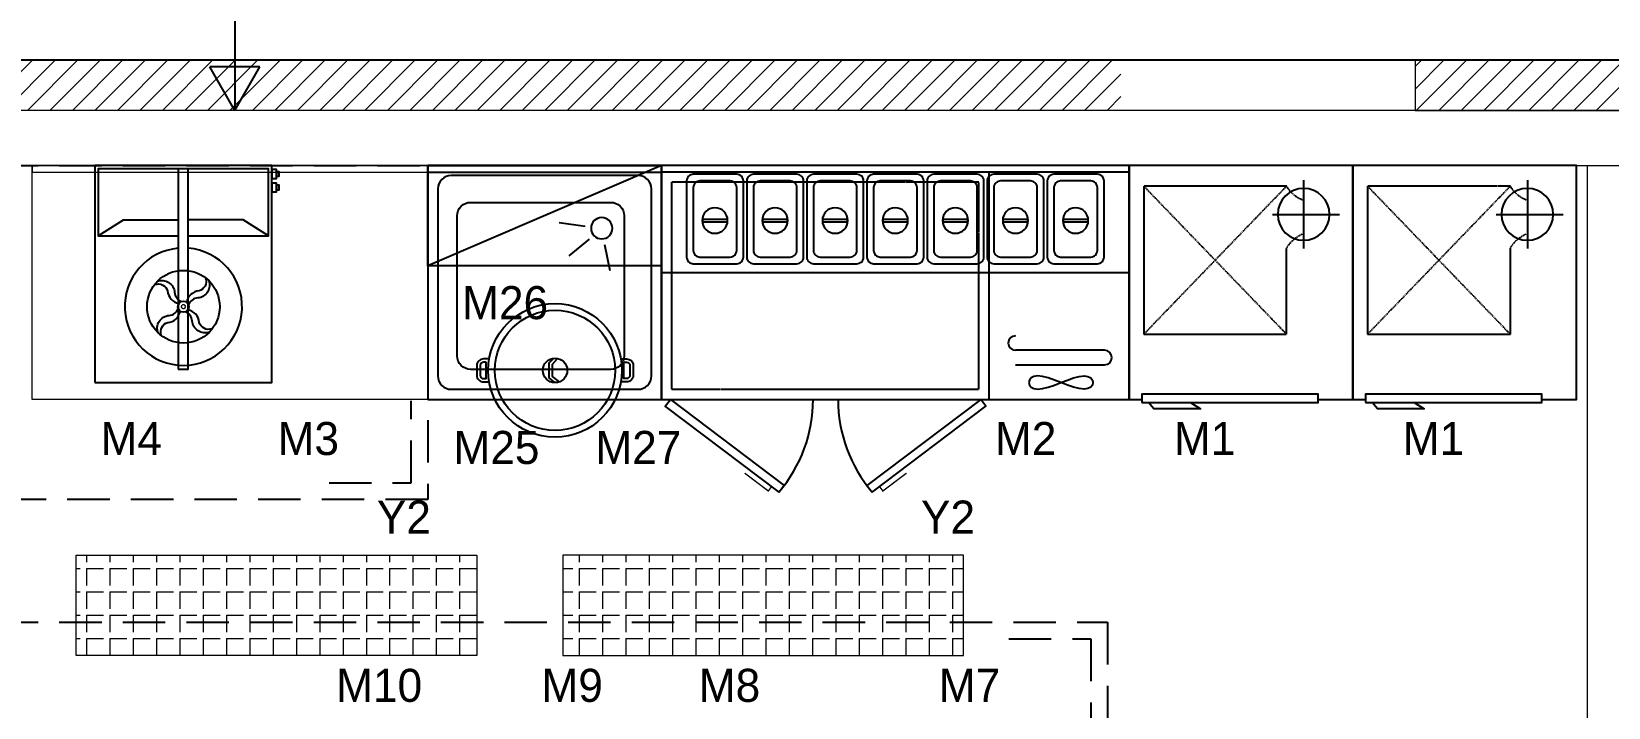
# Model space of a CAD drawing. Header units: centimetres. Extents: x -72470 to -43129, y -18750 to -16337.
# Drawn here: x -62826.5 to -62354.3, y -16963.2 to -16760.8 of the extents above; entities that cross this region are included whole.
import ezdxf
from ezdxf.enums import TextEntityAlignment as Align

# ---------------------------------------------------------------- set-up
doc = ezdxf.new("R2010")
doc.units = ezdxf.units.CM
doc.header["$MEASUREMENT"] = 0
for name, pattern in [('Dashed', [0.005644, 0.002822, -0.002822]), ('DUZ', [0]), ('HIDDENX2', [19.05, 12.7, -6.35])]:
    doc.linetypes.add(name, pattern=pattern)
doc.layers.get('0').update_dxf_attribs({"linetype": 'DUZ', "lineweight": 0})
for name, color, linetype in [('002 Çizgi', 7, 'Continuous'), ('11-021_3001-BLOK_B_ZEMIN_KAT$0$2DPOZ DUVAR', 144, 'Continuous'), ('CIHAZ', 2, 'Continuous'), ('Kıtc-002 Çizgi', 7, 'Continuous'), ('S2000-002 Çizgi', 7, 'Continuous')]:
    doc.layers.add(name, color=color, linetype=linetype)
doc.layers.add('11-021_3001-BLOK_B_ZEMIN_KAT$0$2DALANNET', color=1, linetype='Continuous', plot=False)
doc.layers.add('TEFRIS', color=30, linetype='Continuous', lineweight=9)
doc.styles.add('11-021_3001-BLOK_B_ZEMIN_KAT$0$ARIAL', font='arial.ttf', dxfattribs={"width": 0.8})
doc.styles.add('11-021_3001-BLOK_B_ZEMIN_KAT$0$yazi', font='calibri.ttf', dxfattribs={"width": 0.6})
doc.styles.add('TAKSİM', font='GOTHIC.TTF', dxfattribs={"height": 20})

# ---------------------------------------------------------------- blocks, each defined once
blk = doc.blocks.new('*U16')
for p, q in [((-3.64, 0), (-12.3, 5)), ((-12.3, 5), (-12.3, -5)), ((-78.6, 0), (-28.6, 0)), ((-28.6, 0), (-3.64, 0)), ((-3.64, 0), (-12.3, -5))]:
    blk.add_line(p, q)
blk.add_lwpolyline([(-78.6, 0), (-28.6, 0), (-28.6, 20), (-78.6, 20)], close=True)
at = {"style": '11-021_3001-BLOK_B_ZEMIN_KAT$0$yazi'}
blk.add_attdef('DUVARTIPI', text='', height=9, dxfattribs=at).set_placement((-52.63, 8.31), align=Align.MIDDLE_CENTER)
blk = doc.blocks.new('A$C5569020A')
at = {"layer": 'S2000-002 Çizgi'}
for points in [[(0, 0), (53, 0), (53, 65), (0, 65)], [(25, 4), (28, 4), (28, 64), (25, 64)], [(53, 61.12), (54.47, 61.12), (54.47, 63.79), (53, 63.79)], [(54.47, 61.79), (55.2, 61.79), (55.2, 63.12), (54.47, 63.12)], [(53, 57.09), (54.47, 57.09), (54.47, 59.76), (53, 59.76)], [(54.47, 57.75), (55.2, 57.75), (55.2, 59.09), (54.47, 59.09)]]:
    blk.add_lwpolyline(points, close=True, dxfattribs=at)
for points in [[(28, 44), (52, 44), (52, 64), (1, 64), (1, 44), (25, 44)], [(1, 44), (8.58, 48.72), (25, 48.72)], [(52, 44), (44.42, 48.72), (28, 48.72)]]:
    blk.add_lwpolyline(points, dxfattribs=at)
for points in [[(18.07, 29.39, -0.42543), (21.82, 27.44, 0.337252), (25.14, 23.72, -0.475845)], [(18.75, 30.33, -0.499875), (23.93, 27.05, 0.298072), (26.02, 24.27, 0.325205)], [(33.2, 31.22, -0.42543), (31.25, 27.47, 0.337252), (27.53, 24.15, -0.475845)], [(34.14, 30.54, -0.499875), (30.86, 25.36, 0.298072), (28.08, 23.28, 0.325205)], [(18.97, 14.94, -0.499875), (22.25, 20.12, 0.298072), (25.02, 22.21, 0.325205)], [(19.9, 14.26, -0.42543), (21.86, 18.01, 0.337252), (25.58, 21.33, -0.475845)], [(34.35, 15.15, -0.499875), (29.18, 18.44, 0.298072), (27.09, 21.21, 0.325205)], [(35.03, 16.09, -0.42543), (31.28, 18.05, 0.337252), (27.96, 21.76, -0.475845)]]:
    blk.add_lwpolyline(points, format="xyb", dxfattribs=at)
at = {"layer": 'S2000-002 Çizgi', "const_width": 0.396}
blk.add_lwpolyline([(26.14, 22.32, 1), (26.97, 23.17, 1)], format="xyb", close=True, dxfattribs=at)
at = {"layer": 'S2000-002 Çizgi'}
for radius in [10.88, 1.64]:
    blk.add_circle((26.55, 22.74), radius, dxfattribs=at)
blk.add_arc((26.55, 22.74), 17.57, 95.0717, 85.2752, dxfattribs=at)
blk = doc.blocks.new('A$C5B5611F4')
at = {"layer": 'CIHAZ', "color": 1}
for p, q in [((14.73, 68.47), (14.73, 47.92)), ((24.09, 58.19), (3.98, 58.19))]:
    blk.add_line(p, q, dxfattribs=at)
at = {"layer": 'CIHAZ', "color": 5, "linetype": 'Dashed'}
for p, q in [((19.82, 66.66), (62.62, 22.28)), ((62.62, 66.66), (19.82, 22.28))]:
    blk.add_line(p, q, dxfattribs=at)
at = {"layer": 'CIHAZ', "color": 5}
for points in [[(63.2, 1.82), (10.36, 1.82), (10.36, 4.32), (63.2, 4.32)], [(61.2, 1.82), (48.6, 1.82), (45.6, 0), (59.6, 0)]]:
    blk.add_lwpolyline(points, close=True, dxfattribs=at)
at = {"layer": 'CIHAZ', "color": 1}
blk.add_circle((14.73, 58.19), 7.76, dxfattribs=at)
at = {"layer": 'S2000-002 Çizgi', "linetype": 'Dashed'}
for p, q in [((19.82, 66.66), (62.62, 66.66)), ((62.62, 66.66), (62.62, 22.28)), ((19.82, 22.28), (19.82, 48.05)), ((62.62, 22.28), (19.82, 22.28))]:
    blk.add_line(p, q, dxfattribs=at)
at = {"layer": 'S2000-002 Çizgi'}
blk.add_lwpolyline([(10.36, 2.81), (0, 2.81), (0, 72.81), (67, 72.81), (67, 2.81), (63.2, 2.81)], dxfattribs=at)
at = {"layer": 'S2000-002 Çizgi', "linetype": 'Dashed'}
for centre, radius, start, end in [((11.6, 71.22), 9.4, 291.2079, 330.9566), ((11, 43.02), 10.16, 29.6907, 66.7752)]:
    blk.add_arc(centre, radius, start, end, dxfattribs=at)
blk = doc.blocks.new('A$C01E77913')
at = {"layer": 'S2000-002 Çizgi'}
for points in [[(2, 26.8), (15, 26.8, -0.414214), (17, 24.8), (17, 2, -0.414214), (15, 0), (2, 0, -0.414214), (0, 2), (0, 24.8, -0.414214)], [(4, 24.8), (13, 24.8, -0.414214), (15, 22.8), (15, 4, -0.414214), (13, 2), (4, 2, -0.414214), (2, 4), (2, 22.8, -0.414214)]]:
    blk.add_lwpolyline(points, format="xyb", close=True, dxfattribs=at)
blk.add_lwpolyline([(4.71, 14.27), (12.21, 14.27), (12.21, 13.52), (4.71, 13.52)], close=True, dxfattribs=at)
blk.add_circle((8.46, 13.87), 3.82, dxfattribs=at)
blk = doc.blocks.new('A$C6C637BAC')
at = {"layer": '002 Çizgi', "color": 7}
for p, q in [((2, 140), (2, 0)), ((55.32, 132.67), (55.32, 106)), ((59.66, 106), (59.66, 132.67)), ((62.97, 126.56), (63.14, 127.7)), ((63.14, 127.7), (63.6, 128.52)), ((63.6, 128.52), (64.24, 129.01)), ((64.24, 129.01), (64.97, 129.17)), ((64.97, 129.17), (65.71, 129.01)), ((65.71, 129.01), (66.35, 128.52)), ((66.35, 128.52), (66.8, 127.7)), ((66.8, 127.7), (66.97, 126.56)), ((63.14, 125.1), (62.97, 126.56)), ((63.6, 123.4), (63.14, 125.1)), ((64.24, 121.54), (63.6, 123.4)), ((66.35, 123.4), (65.71, 121.54)), ((66.8, 125.1), (66.35, 123.4)), ((66.97, 126.56), (66.8, 125.1)), ((64.97, 119.59), (64.24, 121.54)), ((64.97, 119.59), (64.24, 117.64)), ((65.71, 121.54), (64.97, 119.59)), ((65.71, 117.64), (64.97, 119.59)), ((63.14, 114.07), (62.97, 112.62)), ((63.6, 115.78), (63.14, 114.07)), ((64.24, 117.64), (63.6, 115.78)), ((66.35, 115.78), (65.71, 117.64)), ((66.8, 114.07), (66.35, 115.78)), ((66.97, 112.62), (66.8, 114.07)), ((62.97, 112.62), (63.14, 111.47)), ((63.14, 111.47), (63.6, 110.66)), ((63.6, 110.66), (64.24, 110.17)), ((64.24, 110.17), (64.97, 110)), ((64.97, 110), (65.71, 110.17)), ((65.71, 110.17), (66.35, 110.66)), ((66.35, 110.66), (66.8, 111.47)), ((66.8, 111.47), (66.97, 112.62))]:
    blk.add_line(p, q, dxfattribs=at)
for points in [[(70, 140), (0, 140), (0, 0), (70, 0)], [(32, 0), (32, 140), (0, 140), (0, 0)], [(97.82, 63.04), (72.05, 97.15), (70, 95.6), (95.77, 61.49)], [(97.82, 35.2), (72.05, 1.09), (70, 2.64), (95.77, 36.75)]]:
    blk.add_lwpolyline(points, close=True, dxfattribs=at)
blk.add_lwpolyline([(2, 98), (70, 98)], dxfattribs=at)
at = {"layer": '002 Çizgi', "color": 7, "linetype": 'Dashed'}
blk.add_lwpolyline([(5, 95), (5, 3), (67, 3), (67, 95)], close=True, dxfattribs=at)
at = {"layer": '002 Çizgi', "color": 7, "const_width": 0.427}
for points in [[(96.12, 65.28), (97.44, 66.28), (93.18, 71.91), (92.09, 73.36)], [(96.12, 32.96), (97.44, 31.96), (93.18, 26.33), (92.09, 24.89)]]:
    blk.add_lwpolyline(points, dxfattribs=at)
at = {"layer": '002 Çizgi', "color": 7}
for centre, radius, start, end in [((57.49, 132.67), 2.17, 0, 180), ((53.15, 106), 2.17, 180, 0), ((70, 95.6), 42.75, 270, 310.5092), ((70, 2.64), 42.75, 49.4908, 90)]:
    blk.add_arc(centre, radius, start, end, dxfattribs=at)
at = {"layer": '002 Çizgi', "color": 7, "xscale": -1, "rotation": 270}
for p in [(2.6, 115.51), (2.6, 97.51), (2.6, 79.51), (2.6, 61.51), (2.6, 43.51), (2.6, 25.51), (2.6, 7.51)]:
    blk.add_blockref('A$C01E77913', p, dxfattribs=at)
blk = doc.blocks.new('A$C66347C28')
at = {"layer": 'S2000-002 Çizgi'}
for p, q in [((22.86, 51.75), (30.68, 52.86)), ((22.86, 51.75), (30.68, 52.86)), ((21.63, 47.94), (27.73, 42.93)), ((21.63, 47.94), (27.73, 42.93)), ((17.11, 46.34), (15.52, 38.61))]:
    blk.add_line(p, q, dxfattribs=at)
for points in [[(70, 0), (0, 0), (0, 70), (70, 70)], [(70, 68), (0, 68), (0, 70), (70, 70)], [(70, 0), (0, 0), (0, 70), (70, 70)], [(70, 68), (0, 68), (0, 70), (70, 70)]]:
    blk.add_lwpolyline(points, close=True, dxfattribs=at)
for points in [[(63, 3), (7, 3, -0.414214), (3, 7), (3, 63, -0.414214), (7, 67), (63, 67, -0.414214), (67, 63), (67, 7, -0.414214)], [(63, 3), (7, 3, -0.414214), (3, 7), (3, 63, -0.414214), (7, 67), (63, 67, -0.414214), (67, 63), (67, 7, -0.414214)], [(15.21, 8.98), (57.21, 8.98, 0.414214), (61.21, 12.98), (61.21, 54.98, 0.414214), (57.21, 58.98), (15.21, 58.98, 0.414214), (11.21, 54.98), (11.21, 12.98, 0.414214)], [(15.21, 8.98), (57.21, 8.98, 0.414214), (61.21, 12.98), (61.21, 54.98, 0.414214), (57.21, 58.98), (15.21, 58.98, 0.414214), (11.21, 54.98), (11.21, 12.98, 0.414214)]]:
    blk.add_lwpolyline(points, format="xyb", close=True, dxfattribs=at)
blk.add_circle((17.92, 51.24), 3.19, dxfattribs=at)
blk.add_circle((17.92, 51.24), 3.19, dxfattribs=at)
blk = doc.blocks.new('A$C53E03B34')
at = {"layer": 'Kıtc-002 Çizgi'}
for points in [[(23.49, 23.65), (25.16, 22.26), (25.16, 17.69), (23.76, 16.35)], [(22.08, 23.4), (24.16, 21.79), (24.16, 18.12), (22.75, 16.4)]]:
    blk.add_lwpolyline(points, dxfattribs=at)
for points in [[(3.74, 16.55), (2, 16.55, -0.414214), (0, 18.55), (0, 21.45, -0.414214), (2, 23.45), (3.74, 23.45)], [(43.14, 16.55), (44.87, 16.55, 0.414214), (46.87, 18.55), (46.87, 21.45, 0.414214), (44.87, 23.45), (43.14, 23.45)]]:
    blk.add_lwpolyline(points, format="xyb", dxfattribs=at)
for points in [[(2.83, 17.55), (2, 17.55, -0.414214), (1, 18.55), (1, 21.45, -0.414214), (2, 22.45), (2.83, 22.45)], [(44.05, 17.55), (44.87, 17.55, 0.414214), (45.87, 18.55), (45.87, 21.45, 0.414214), (44.87, 22.45), (44.05, 22.45)]]:
    blk.add_lwpolyline(points, format="xyb", close=True, dxfattribs=at)
for radius in [20, 18, 3.66]:
    blk.add_circle((23.44, 20), radius, dxfattribs=at)

msp = doc.modelspace()

# ---------------------------------------------------------------- hatches: boundary and pattern name
h = msp.add_hatch()
h.set_pattern_fill('ANGLE', color=256, angle=270)
h.set_pattern_definition([(270, (-68544.776, -14930.879), (6.985, 1e-14), [5.08, -1.905]), (360, (-68544.776, -14930.879), (-1e-14, 6.985), [5.08, -1.905])])
h.paths.add_polyline_path([(-62813.18, -16947.65), (-62813.18, -16917.65), (-62693.18, -16917.65), (-62693.18, -16947.65)])
h = msp.add_hatch()
h.set_pattern_fill('ANGLE', color=256, angle=270)
h.set_pattern_definition([(270, (-68592.776, -14930.879), (6.985, 1e-14), [5.08, -1.905]), (360, (-68592.776, -14930.879), (-1e-14, 6.985), [5.08, -1.905])])
h.paths.add_polyline_path([(-62547.45, -16947.65), (-62547.45, -16917.65), (-62667.45, -16917.65), (-62667.45, -16947.65)])
at = {"layer": 'TEFRIS', "linetype": 'Continuous'}
h = msp.add_hatch(dxfattribs=at)
h.set_pattern_fill('ANSI31', color=0, scale=1.5)
h.set_pattern_definition([(45, (-56902.8123, -18059.437), (-3.367596, 3.367596), [])])
h.paths.add_polyline_path([(-63485.31, -16784.44), (-62500.31, -16784.44), (-62500.31, -16769.44), (-63485.31, -16769.44)])
h = msp.add_hatch(dxfattribs=at)
h.set_pattern_fill('ANSI31', color=0, scale=1.5)
h.set_pattern_definition([(45, (-56924.7104, -18059.4572), (-3.367596, 3.367596), [])])
h.paths.add_polyline_path([(-62377.21, -16784.46), (-62335.61, -16784.44), (-62335.61, -16769.44), (-62412.21, -16769.46), (-62412.21, -16784.46), (-62392.21, -16784.46)])

# ---------------------------------------------------------------- linework, layer by layer
for points in [[(-62693.18, -16917.65), (-62693.18, -16947.65), (-62813.18, -16947.65), (-62813.18, -16917.65)], [(-62667.45, -16917.65), (-62667.45, -16947.65), (-62547.45, -16947.65), (-62547.45, -16917.65)]]:
    msp.add_lwpolyline(points, close=True)
at = {"layer": '11-021_3001-BLOK_B_ZEMIN_KAT$0$2DALANNET'}
msp.add_lwpolyline([(-64702.81, -16579.44), (-63822.81, -16579.44), (-63822.81, -16514.44), (-63672.81, -16514.44), (-63672.81, -16579.45), (-59732.81, -16579.44), (-59732.81, -16609.44), (-58590.31, -16609.44), (-58590.31, -18059.5), (-58810.11, -18059.5), (-58810.11, -16769.44), (-64702.81, -16769.44)], close=True, dxfattribs=at)
at = {"layer": 'S2000-002 Çizgi'}
msp.add_line((-62637.86, -16800.96), (-62707.86, -16830.96), dxfattribs=at)
at = {"layer": 'S2000-002 Çizgi', "linetype": 'HIDDENX2'}
for points in [[(-62856.32, -16800.96), (-62707.86, -16800.96), (-62707.86, -16900.96), (-62856.32, -16900.96)], [(-62856.32, -16937.65), (-62504.32, -16937.65), (-62504.32, -17137.65), (-62856.32, -17137.65)]]:
    msp.add_lwpolyline(points, close=True, dxfattribs=at)
at = {"layer": 'S2000-002 Çizgi'}
msp.add_lwpolyline([(-62707.86, -16830.96), (-62707.86, -16800.96), (-62637.86, -16800.96), (-62637.86, -16830.96)], close=True, dxfattribs=at)
at = {"layer": 'S2000-002 Çizgi', "linetype": 'HIDDENX2'}
for points in [[(-62737.44, -16895.96), (-62712.86, -16895.96), (-62712.86, -16871.38)], [(-62533.9, -16942.65), (-62509.32, -16942.65), (-62509.32, -16967.23)]]:
    msp.add_lwpolyline(points, dxfattribs=at)
at = {"layer": 'TEFRIS', "color": 0, "linetype": 'Continuous'}
msp.add_line((-62360.58, -17304.18), (-62360.58, -16800.96), dxfattribs=at)
for points in [[(-62522.21, -16769.46), (-63485.31, -16769.44)], [(-62335.61, -16784.44), (-62335.61, -16769.44), (-62412.21, -16769.46), (-62412.21, -16784.46), (-62335.61, -16784.44)], [(-61782.96, -16800.94), (-61102.81, -16800.94), (-61102.81, -16784.44), (-63025.86, -16784.44), (-63025.86, -16800.94), (-61887.26, -16800.94)]]:
    msp.add_lwpolyline(points, dxfattribs=at)
for points in [[(-62826.32, -16800.96), (-62707.86, -16800.96), (-62707.86, -16870.96), (-62826.32, -16870.96)], [(-62826.32, -16802.96), (-62707.86, -16802.96), (-62707.86, -16800.96), (-62826.32, -16800.96)], [(-62826.32, -16800.96), (-62707.86, -16800.96), (-62707.86, -16870.96), (-62826.32, -16870.96)]]:
    msp.add_lwpolyline(points, close=True, dxfattribs=at)
msp.add_spline([(-63715.5, -16879.11), (-63561.64, -16710.21), (-63110.91, -16710.21), (-62885.55, -16686.39), (-62456.49, -16714.54), (-62263.63, -16753.52), (-62059.31, -16702.06), (-61826.96, -16738.36), (-61784.12, -16939.39), (-61661.14, -16985.6)], degree=3, dxfattribs=at)

# ---------------------------------------------------------------- block references
at = {"layer": '11-021_3001-BLOK_B_ZEMIN_KAT$0$2DPOZ DUVAR'}
ref = msp.add_blockref('*U16', (-62765.62, -16789.9), dxfattribs=dict(at, xscale=1.5, yscale=1.5, zscale=1.5, rotation=270))
ref.add_attrib('DUVARTIPI', 'DB-22', dxfattribs={"layer": '0', "height": 13.5, "rotation": 90, "style": '11-021_3001-BLOK_B_ZEMIN_KAT$0$ARIAL', "width": 0.8}).set_placement((-62750.38, -16711.44), align=Align.MIDDLE_CENTER)
at = {"layer": 'S2000-002 Çizgi'}
msp.add_blockref('A$C5569020A', (-62807.6, -16865.96), dxfattribs=at)
at = {"layer": 'S2000-002 Çizgi', "xscale": -1}
for p in [(-62430.86, -16873.77), (-62363.86, -16873.77)]:
    msp.add_blockref('A$C5B5611F4', p, dxfattribs=at)
at = {"layer": 'S2000-002 Çizgi', "rotation": 180}
msp.add_blockref('A$C53E03B34', (-62646.32, -16842.3), dxfattribs=at)
at = {"layer": 'TEFRIS', "color": 0, "linetype": 'Continuous', "xscale": -1}
msp.add_blockref('A$C66347C28', (-62637.86, -16870.96), dxfattribs=at)
at = {"layer": 'TEFRIS', "color": 0, "linetype": 'Continuous', "rotation": 270}
msp.add_blockref('A$C6C637BAC', (-62637.86, -16800.96), dxfattribs=at)

# ---------------------------------------------------------------- texts
at = {"style": 'TAKSİM'}
for s, p in [('M26', (-62697.58, -16846.96, 0)), ('M4', (-62805.85, -16887.64, 0)), ('M3', (-62752.84, -16887.64, 0)), ('M25', (-62700.18, -16890.32, 0)), ('M27', (-62657.68, -16890.32, 0)), ('M2', (-62538.02, -16887.64, 0)), ('M1', (-62484.43, -16887.64, 0)), ('M1', (-62415.88, -16887.64, 0)), ('Y2', (-62723.13, -16911.17, 0)), ('Y2', (-62560.18, -16911.17, 0)), ('M10', (-62735.3, -16961.54, 0)), ('M9', (-62673.82, -16961.54, 0)), ('M8', (-62626.71, -16961.54, 0)), ('M7', (-62554.82, -16961.54, 0))]:
    msp.add_text(s, height=9.9, dxfattribs=at).set_placement(p)

doc.saveas('drawing.dxf')
